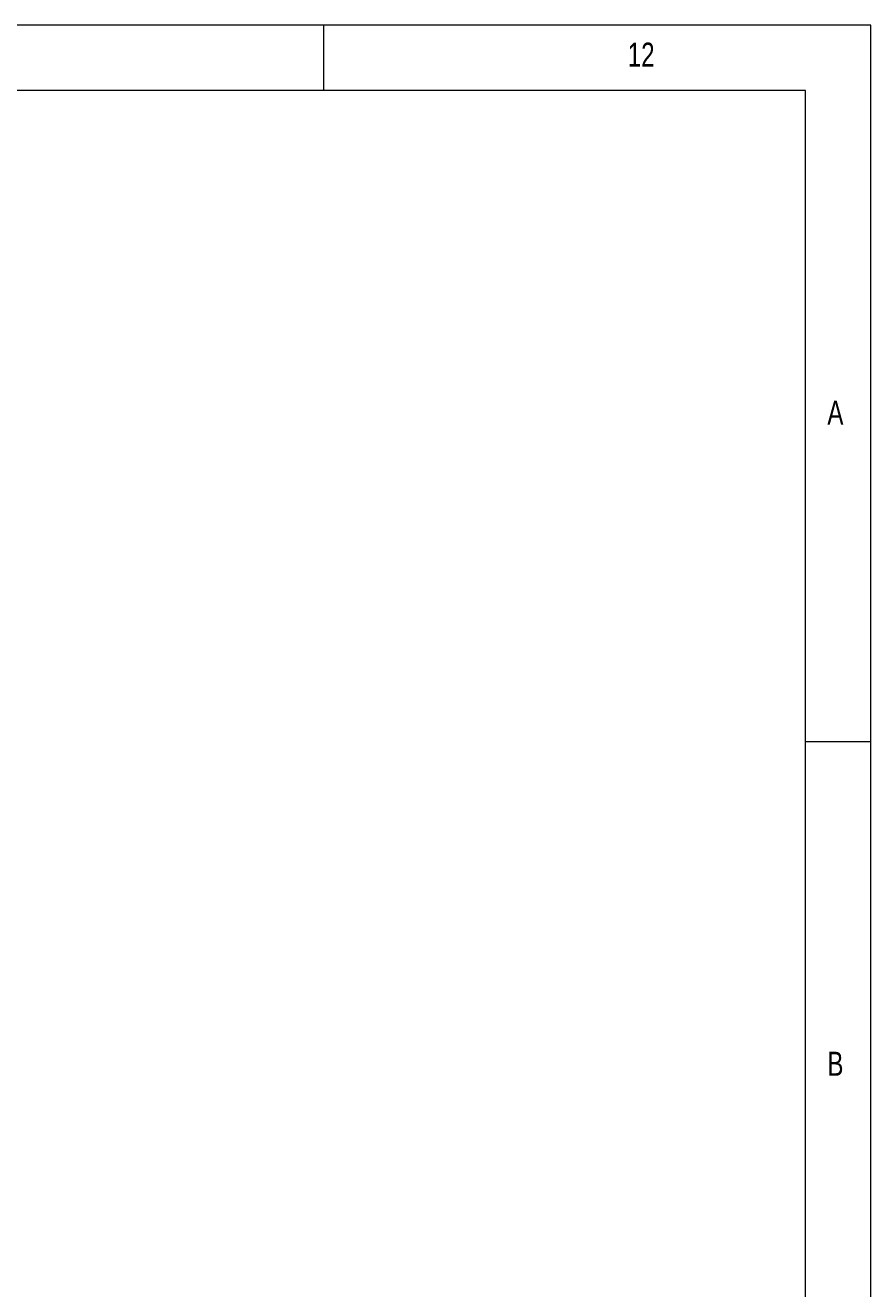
# Model space of a CAD drawing. Header units: millimetres. Extents: x -84 to 500, y -79 to 331.
# Drawn here: x 434.7 to 499.6, y 233.6 to 330.6 of the extents above; entities that cross this region are included whole.
import ezdxf

# ---------------------------------------------------------------- set-up
doc = ezdxf.new("R2010")
doc.units = ezdxf.units.MM
doc.styles.add('SLDTEXTSTYLE0', font='TXT', dxfattribs={"width": 0.75})

msp = doc.modelspace()

# ---------------------------------------------------------------- linework, layer by layer
at = {"color": 7, "linetype": 'Continuous', "lineweight": 0}
for p, q in [((499.594, 330.641), (-84.406, 330.641)), ((457.594, 325.641), (457.594, 330.641)), ((499.594, -79.359), (499.594, 330.641)), ((494.594, 325.641), (-79.406, 325.641)), ((494.594, -24.109), (494.594, 325.641)), ((494.594, 275.641), (499.594, 275.641))]:
    msp.add_line(p, q, dxfattribs=at)

# ---------------------------------------------------------------- texts
at = {"color": 7, "linetype": 'Continuous', "lineweight": 0, "attachment_point": 1, "style": 'SLDTEXTSTYLE0'}
for s, insert, char_height in [('12', (480.927, 329.309), 1.8521), ('A', (496.26, 301.809), 1.852), ('B', (496.26, 251.809), 1.852)]:
    msp.add_mtext(s, dxfattribs=dict(at, insert=insert, char_height=char_height))

doc.saveas('drawing.dxf')
